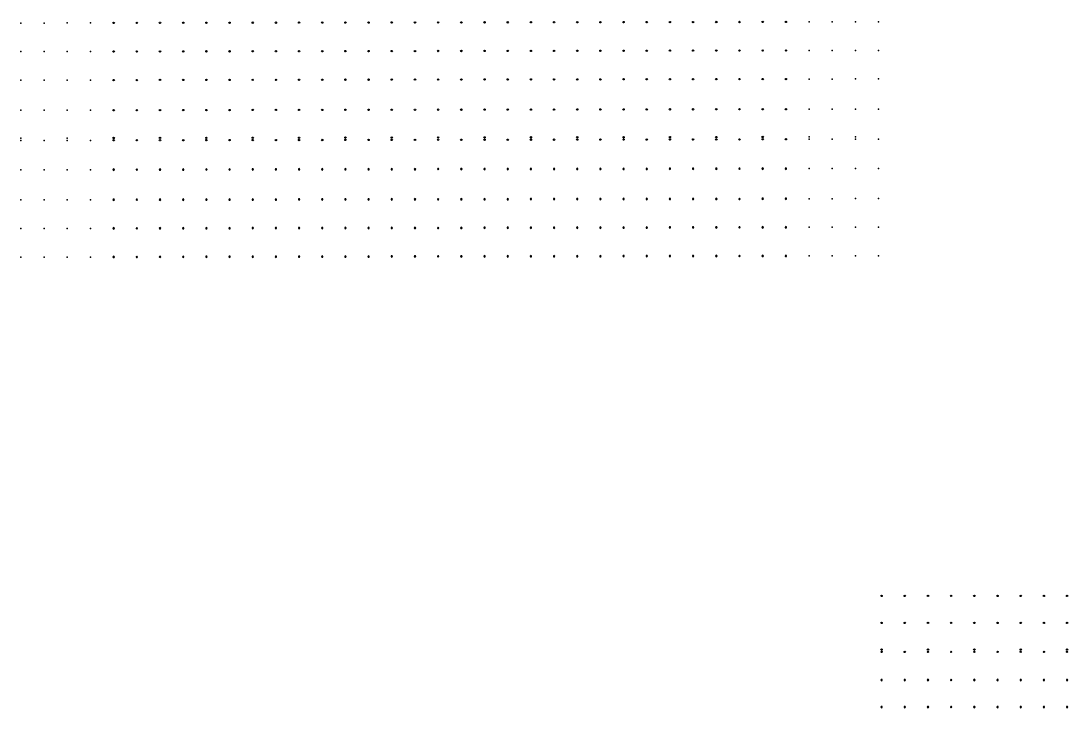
# Model space of a CAD drawing. Header units: millimetres. Extents: x 472828 to 475087, y 4317878 to 4319084.
# Drawn here: x 473404.8 to 473675.8, y 4318399.1 to 4318577 of the extents above; entities that cross this region are included whole.
import ezdxf

# ---------------------------------------------------------------- set-up
doc = ezdxf.new("R2010")
doc.units = ezdxf.units.MM
doc.linetypes.add('CENTER2', pattern=[1.125, 0.75, -0.125, 0.125, -0.125])
for name, color, linetype in [('10_T3_EOS_PILE_CP170_2_205', 10, 'Continuous'), ('11_T3_EOS_PILE_CP170_1_255', 11, 'Continuous'), ('1_T3_EOS_PILE_MOT_HEA_255', 1, 'Continuous'), ('2_T3_EOS_PILE_HEA_255', 2, 'Continuous'), ('3_T3_EOS_PILE_IPEA_1_255', 3, 'Continuous'), ('4_T3_EOS_PILE_IPEA_2_235', 4, 'Continuous'), ('5_T3_EOS_PILE_HEA_MOT_190', 5, 'Continuous'), ('8_T3_EOS_PILE_CP170_1_220', 8, 'Continuous')]:
    doc.layers.add(name, color=color, linetype=linetype)

# ---------------------------------------------------------------- blocks, each defined once
blk = doc.blocks.new('*U3')
at = {"color": 0, "linetype": 'CENTER2', "transparency": 16777216}
for p, q in [((-183, 0), (-36, 0)), ((0, 36), (0, 183)), ((36, 0), (183, 0)), ((0, -183), (0, -36))]:
    blk.add_line(p, q, dxfattribs=at)
at = {"color": 0, "linetype": 'Continuous', "transparency": 16777216}
for p, q in [((-18, 0), (18, 0)), ((0, -18), (0, 18))]:
    blk.add_line(p, q, dxfattribs=at)
blk = doc.blocks.new('A$C6274595C')
at = {"color": 0}
blk.add_circle((0, 0), 179, dxfattribs=at)
at = {"color": 0, "linetype": 'CENTER2', "rotation": 45}
blk.add_blockref('*U3', (0, 0), dxfattribs=at)
blk = doc.blocks.new('*U5')
at = {"color": 0, "linetype": 'CENTER2', "transparency": 16777216}
for p, q in [((-183, 0), (-36, 0)), ((0, 36), (0, 183)), ((36, 0), (183, 0)), ((0, -183), (0, -36))]:
    blk.add_line(p, q, dxfattribs=at)
at = {"color": 0, "linetype": 'Continuous', "transparency": 16777216}
for p, q in [((-18, 0), (18, 0)), ((0, -18), (0, 18))]:
    blk.add_line(p, q, dxfattribs=at)
blk = doc.blocks.new('b-p')
at = {"color": 5}
blk.add_circle((0, 0), 179, dxfattribs=at)
at = {"color": 5, "linetype": 'CENTER2', "rotation": 45}
blk.add_blockref('*U5', (0, 0), dxfattribs=at)
blk = doc.blocks.new('*U7')
at = {"color": 0, "linetype": 'CENTER2', "transparency": 16777216}
for p, q in [((-183, 0), (-36, 0)), ((0, 36), (0, 183)), ((36, 0), (183, 0)), ((0, -183), (0, -36))]:
    blk.add_line(p, q, dxfattribs=at)
at = {"color": 0, "linetype": 'Continuous', "transparency": 16777216}
for p, q in [((-18, 0), (18, 0)), ((0, -18), (0, 18))]:
    blk.add_line(p, q, dxfattribs=at)
blk = doc.blocks.new('PVH POST')
at = {"color": 5}
blk.add_circle((0, 0), 179, dxfattribs=at)
at = {"color": 5, "linetype": 'CENTER2', "rotation": 45}
blk.add_blockref('*U7', (0, 0), dxfattribs=at)

msp = doc.modelspace()

# ---------------------------------------------------------------- linework, layer by layer
at = {"layer": '10_T3_EOS_PILE_CP170_2_205', "extrusion": (0, 0.006901, 0.999976)}
for p in [(473416.8, 4318576.46, 0.02), (473416.8, 4318569.06, 0.07), (473416.8, 4318523.26, 0.38), (473416.8, 4318515.86, 0.43)]:
    msp.add_point(p, dxfattribs=at)
at = {"layer": '10_T3_EOS_PILE_CP170_2_205', "extrusion": (0, 0.018697, 0.999825)}
for p in [(473608.8, 4318576.75, 0.04), (473608.8, 4318569.35, 0.18), (473608.8, 4318523.56, 1.04), (473608.8, 4318516.16, 1.17)]:
    msp.add_point(p, dxfattribs=at)
at = {"layer": '11_T3_EOS_PILE_CP170_1_255', "extrusion": (0, 0.006901, 0.999976)}
msp.add_point((473422.8, 4318546.06, 0.22), dxfattribs=at)
at = {"layer": '11_T3_EOS_PILE_CP170_1_255', "extrusion": (0, 0.018697, 0.999825)}
msp.add_point((473614.8, 4318546.35, 0.61), dxfattribs=at)
at = {"layer": '1_T3_EOS_PILE_MOT_HEA_255', "extrusion": (0, 0.006081, 0.999982)}
msp.add_point((473410.8, 4318546.04, 0.2), dxfattribs=at)
at = {"layer": '1_T3_EOS_PILE_MOT_HEA_255', "extrusion": (0, 0.021161, 0.999776)}
msp.add_point((473626.8, 4318546.38, 0.69), dxfattribs=at)
at = {"layer": '2_T3_EOS_PILE_HEA_255', "extrusion": (0, 0.006081, 0.999982)}
for p in [(473410.8, 4318576.44, 0.01), (473410.8, 4318569.04, 0.06), (473410.8, 4318561.64, 0.1), (473410.8, 4318553.84, 0.15), (473410.8, 4318538.44, 0.24), (473410.8, 4318530.64, 0.29), (473410.8, 4318523.24, 0.34), (473410.8, 4318515.84, 0.38)]:
    msp.add_point(p, dxfattribs=at)
at = {"layer": '2_T3_EOS_PILE_HEA_255', "extrusion": (0, 0.021161, 0.999776)}
for p in [(473626.8, 4318576.77, 0.05), (473626.8, 4318569.37, 0.2), (473626.8, 4318561.98, 0.36), (473626.8, 4318554.18, 0.52), (473626.8, 4318538.78, 0.85), (473626.8, 4318530.98, 1.02), (473626.8, 4318523.58, 1.17), (473626.8, 4318516.19, 1.33)]:
    msp.add_point(p, dxfattribs=at)
at = {"layer": '3_T3_EOS_PILE_IPEA_1_255', "extrusion": (0, 0.006081, 0.999982)}
for p in [(473404.8, 4318576.44, 0.01), (473404.8, 4318569.04, 0.06), (473404.8, 4318561.64, 0.1), (473404.8, 4318553.84, 0.15), (473404.8, 4318538.44, 0.24), (473404.8, 4318530.64, 0.29), (473404.8, 4318523.24, 0.34), (473404.8, 4318515.84, 0.38)]:
    msp.add_point(p, dxfattribs=at)
at = {"layer": '3_T3_EOS_PILE_IPEA_1_255', "extrusion": (0, 0.006901, 0.999976)}
for p in [(473422.8, 4318576.46, 0.02), (473422.8, 4318569.06, 0.07), (473422.8, 4318561.66, 0.12), (473422.8, 4318553.86, 0.17)]:
    msp.add_point(p, dxfattribs=at)
at = {"layer": '3_T3_EOS_PILE_IPEA_1_255', "extrusion": (0, 0.018697, 0.999825)}
for p in [(473614.8, 4318576.75, 0.04), (473614.8, 4318569.35, 0.18), (473614.8, 4318561.95, 0.32), (473614.8, 4318554.15, 0.46)]:
    msp.add_point(p, dxfattribs=at)
at = {"layer": '3_T3_EOS_PILE_IPEA_1_255', "extrusion": (0, 0.021161, 0.999776)}
for p in [(473620.8, 4318576.77, 0.05), (473620.8, 4318569.37, 0.2), (473620.8, 4318561.98, 0.36), (473620.8, 4318554.18, 0.52), (473620.8, 4318538.78, 0.85), (473620.8, 4318530.98, 1.02), (473620.8, 4318523.58, 1.17), (473620.8, 4318516.19, 1.33)]:
    msp.add_point(p, dxfattribs=at)
at = {"layer": '4_T3_EOS_PILE_IPEA_2_235', "extrusion": (0, 0.006081, 0.999982)}
for p in [(473404.8, 4318546.65, 0.19), (473404.8, 4318546.05, 0.2)]:
    msp.add_point(p, dxfattribs=at)
at = {"layer": '4_T3_EOS_PILE_IPEA_2_235', "extrusion": (0, 0.021161, 0.999776)}
for p in [(473620.8, 4318546.98, 0.68), (473620.8, 4318546.38, 0.69)]:
    msp.add_point(p, dxfattribs=at)
at = {"layer": '5_T3_EOS_PILE_HEA_MOT_190', "extrusion": (0, 0.006901, 0.999976)}
for p in [(473416.8, 4318546.66, 0.22), (473416.8, 4318546.06, 0.22)]:
    msp.add_point(p, dxfattribs=at)
at = {"layer": '5_T3_EOS_PILE_HEA_MOT_190', "extrusion": (0, 0.018697, 0.999825)}
for p in [(473608.8, 4318546.95, 0.6), (473608.8, 4318546.35, 0.61)]:
    msp.add_point(p, dxfattribs=at)
at = {"layer": '8_T3_EOS_PILE_CP170_1_220', "extrusion": (0, 0.006901, 0.999976)}
for p in [(473416.8, 4318561.66, 0.12), (473416.8, 4318553.86, 0.17), (473416.8, 4318538.46, 0.28), (473422.8, 4318538.46, 0.28), (473416.8, 4318530.66, 0.33), (473422.8, 4318530.66, 0.33), (473422.8, 4318523.26, 0.38), (473422.8, 4318515.86, 0.43)]:
    msp.add_point(p, dxfattribs=at)
at = {"layer": '8_T3_EOS_PILE_CP170_1_220', "extrusion": (0, 0.018697, 0.999825)}
for p in [(473608.8, 4318561.95, 0.32), (473608.8, 4318554.15, 0.46), (473608.8, 4318538.75, 0.75), (473614.8, 4318538.75, 0.75), (473608.8, 4318530.96, 0.9), (473614.8, 4318530.96, 0.9), (473614.8, 4318523.56, 1.04), (473614.8, 4318516.16, 1.17)]:
    msp.add_point(p, dxfattribs=at)

# ---------------------------------------------------------------- block references
at = {"color": 0, "extrusion": (0, 0.007765, 0.99997), "yscale": 0.001, "zscale": 0.001, "rotation": 270}
for name, p, xscale in [('A$C6274595C', (473428.8, 4318446.27, 33535.24), 0.001), ('A$C6274595C', (473434.8, 4318446.27, 33535.24), 0.001), ('A$C6274595C', (473428.8, 4318438.87, 33535.24), 0.001), ('A$C6274595C', (473434.8, 4318438.87, 33535.24), 0.001), ('A$C6274595C', (473428.8, 4318431.47, 33535.24), 0.001), ('A$C6274595C', (473434.8, 4318431.47, 33535.24), 0.001), ('A$C6274595C', (473428.8, 4318423.67, 33535.24), 0.001), ('A$C6274595C', (473434.8, 4318423.67, 33535.24), 0.001), ('A$C6274595C', (473428.8, 4318416.47, 33535.24), 0.001), ('A$C6274595C', (473428.8, 4318415.87, 33535.24), 0.001), ('b-p', (473434.8, 4318415.87, 33535.24), 0.001), ('A$C6274595C', (473428.8, 4318408.27, 33535.24), -0.001), ('A$C6274595C', (473434.8, 4318408.27, 33535.24), -0.001), ('A$C6274595C', (473428.8, 4318400.47, 33535.24), -0.001), ('A$C6274595C', (473434.8, 4318400.47, 33535.24), -0.001), ('A$C6274595C', (473428.8, 4318393.07, 33535.24), -0.001), ('A$C6274595C', (473434.8, 4318393.07, 33535.24), -0.001), ('A$C6274595C', (473428.8, 4318385.67, 33535.24), -0.001), ('A$C6274595C', (473434.8, 4318385.67, 33535.24), -0.001)]:
    msp.add_blockref(name, p, dxfattribs=dict(at, xscale=xscale))
at = {"color": 0, "extrusion": (0, 0.007785, 0.99997), "yscale": 0.001, "zscale": 0.001, "rotation": 270}
for name, p, xscale in [('A$C6274595C', (473440.8, 4318445.65, 33618.4), 0.001), ('A$C6274595C', (473446.8, 4318445.65, 33618.4), 0.001), ('A$C6274595C', (473440.8, 4318438.25, 33618.4), 0.001), ('A$C6274595C', (473446.8, 4318438.25, 33618.4), 0.001), ('A$C6274595C', (473440.8, 4318430.85, 33618.4), 0.001), ('A$C6274595C', (473446.8, 4318430.85, 33618.4), 0.001), ('A$C6274595C', (473440.8, 4318423.05, 33618.4), 0.001), ('A$C6274595C', (473446.8, 4318423.05, 33618.4), 0.001), ('A$C6274595C', (473440.8, 4318415.85, 33618.4), 0.001), ('A$C6274595C', (473440.8, 4318415.25, 33618.4), 0.001), ('b-p', (473446.8, 4318415.25, 33618.4), 0.001), ('A$C6274595C', (473440.8, 4318407.65, 33618.4), -0.001), ('A$C6274595C', (473446.8, 4318407.65, 33618.4), -0.001), ('A$C6274595C', (473440.8, 4318399.85, 33618.4), -0.001), ('A$C6274595C', (473446.8, 4318399.85, 33618.4), -0.001), ('A$C6274595C', (473440.8, 4318392.45, 33618.4), -0.001), ('A$C6274595C', (473446.8, 4318392.45, 33618.4), -0.001), ('A$C6274595C', (473440.8, 4318385.05, 33618.4), -0.001), ('A$C6274595C', (473446.8, 4318385.05, 33618.4), -0.001)]:
    msp.add_blockref(name, p, dxfattribs=dict(at, xscale=xscale))
at = {"color": 0, "extrusion": (0, 0.009107, 0.999959), "yscale": 0.001, "zscale": 0.001, "rotation": 270}
for name, p, xscale in [('A$C6274595C', (473452.8, 4318397.42, 39330.22), 0.001), ('A$C6274595C', (473458.8, 4318397.42, 39330.22), 0.001), ('A$C6274595C', (473452.8, 4318390.02, 39330.22), 0.001), ('A$C6274595C', (473458.8, 4318390.02, 39330.22), 0.001), ('A$C6274595C', (473452.8, 4318382.62, 39330.22), 0.001), ('A$C6274595C', (473458.8, 4318382.62, 39330.22), 0.001), ('A$C6274595C', (473452.8, 4318374.82, 39330.22), 0.001), ('A$C6274595C', (473458.8, 4318374.82, 39330.22), 0.001), ('A$C6274595C', (473452.8, 4318367.62, 39330.22), 0.001), ('A$C6274595C', (473452.8, 4318367.02, 39330.22), 0.001), ('b-p', (473458.8, 4318367.02, 39330.22), 0.001), ('A$C6274595C', (473452.8, 4318359.42, 39330.22), -0.001), ('A$C6274595C', (473458.8, 4318359.42, 39330.22), -0.001), ('A$C6274595C', (473452.8, 4318351.62, 39330.22), -0.001), ('A$C6274595C', (473458.8, 4318351.62, 39330.22), -0.001), ('A$C6274595C', (473452.8, 4318344.22, 39330.22), -0.001), ('A$C6274595C', (473458.8, 4318344.22, 39330.22), -0.001), ('A$C6274595C', (473452.8, 4318336.82, 39330.22), -0.001), ('A$C6274595C', (473458.8, 4318336.82, 39330.22), -0.001)]:
    msp.add_blockref(name, p, dxfattribs=dict(at, xscale=xscale))
at = {"color": 0, "extrusion": (0, 0.010074, 0.999949), "yscale": 0.001, "zscale": 0.001, "rotation": 270}
for name, p, xscale in [('A$C6274595C', (473464.8, 4318357.4, 43504.71), 0.001), ('A$C6274595C', (473470.8, 4318357.4, 43504.71), 0.001), ('A$C6274595C', (473464.8, 4318350, 43504.71), 0.001), ('A$C6274595C', (473470.8, 4318350, 43504.71), 0.001), ('A$C6274595C', (473464.8, 4318342.6, 43504.71), 0.001), ('A$C6274595C', (473470.8, 4318342.6, 43504.71), 0.001), ('A$C6274595C', (473464.8, 4318334.8, 43504.71), 0.001), ('A$C6274595C', (473470.8, 4318334.8, 43504.71), 0.001), ('A$C6274595C', (473464.8, 4318327.6, 43504.71), 0.001), ('A$C6274595C', (473464.8, 4318327, 43504.71), 0.001), ('b-p', (473470.8, 4318327, 43504.71), 0.001), ('A$C6274595C', (473464.8, 4318319.4, 43504.71), -0.001), ('A$C6274595C', (473470.8, 4318319.4, 43504.71), -0.001), ('A$C6274595C', (473464.8, 4318311.6, 43504.71), -0.001), ('A$C6274595C', (473470.8, 4318311.6, 43504.71), -0.001), ('A$C6274595C', (473464.8, 4318304.2, 43504.71), -0.001), ('A$C6274595C', (473470.8, 4318304.2, 43504.71), -0.001), ('A$C6274595C', (473464.8, 4318296.8, 43504.71), -0.001), ('A$C6274595C', (473470.8, 4318296.8, 43504.71), -0.001)]:
    msp.add_blockref(name, p, dxfattribs=dict(at, xscale=xscale))
at = {"color": 0, "extrusion": (0, 0.009787, 0.999952), "yscale": 0.001, "zscale": 0.001, "rotation": 270}
for name, p, xscale in [('A$C6274595C', (473476.8, 4318369.72, 42265.97), 0.001), ('A$C6274595C', (473482.8, 4318369.72, 42265.97), 0.001), ('A$C6274595C', (473476.8, 4318362.32, 42265.97), 0.001), ('A$C6274595C', (473482.8, 4318362.32, 42265.97), 0.001), ('A$C6274595C', (473476.8, 4318354.92, 42265.97), 0.001), ('A$C6274595C', (473482.8, 4318354.92, 42265.97), 0.001), ('A$C6274595C', (473476.8, 4318347.12, 42265.97), 0.001), ('A$C6274595C', (473482.8, 4318347.12, 42265.97), 0.001), ('A$C6274595C', (473476.8, 4318339.92, 42265.97), 0.001), ('A$C6274595C', (473476.8, 4318339.32, 42265.97), 0.001), ('b-p', (473482.8, 4318339.32, 42265.97), 0.001), ('A$C6274595C', (473476.8, 4318331.72, 42265.97), -0.001), ('A$C6274595C', (473482.8, 4318331.72, 42265.97), -0.001), ('A$C6274595C', (473476.8, 4318323.92, 42265.97), -0.001), ('A$C6274595C', (473482.8, 4318323.92, 42265.97), -0.001), ('A$C6274595C', (473476.8, 4318316.52, 42265.97), -0.001), ('A$C6274595C', (473482.8, 4318316.52, 42265.97), -0.001), ('A$C6274595C', (473476.8, 4318309.12, 42265.97), -0.001), ('A$C6274595C', (473482.8, 4318309.12, 42265.97), -0.001)]:
    msp.add_blockref(name, p, dxfattribs=dict(at, xscale=xscale))
at = {"color": 0, "extrusion": (0, 0.009212, 0.999958), "yscale": 0.001, "zscale": 0.001, "rotation": 270}
for name, p, xscale in [('A$C6274595C', (473488.8, 4318393.31, 39784.9), 0.001), ('A$C6274595C', (473494.8, 4318393.31, 39784.9), 0.001), ('A$C6274595C', (473488.8, 4318385.91, 39784.9), 0.001), ('A$C6274595C', (473494.8, 4318385.91, 39784.9), 0.001), ('A$C6274595C', (473488.8, 4318378.51, 39784.9), 0.001), ('A$C6274595C', (473494.8, 4318378.51, 39784.9), 0.001), ('A$C6274595C', (473488.8, 4318370.71, 39784.9), 0.001), ('A$C6274595C', (473494.8, 4318370.71, 39784.9), 0.001), ('A$C6274595C', (473488.8, 4318363.52, 39784.9), 0.001), ('A$C6274595C', (473488.8, 4318362.92, 39784.9), 0.001), ('b-p', (473494.8, 4318362.91, 39784.9), 0.001), ('A$C6274595C', (473488.8, 4318355.31, 39784.9), -0.001), ('A$C6274595C', (473494.8, 4318355.31, 39784.9), -0.001), ('A$C6274595C', (473488.8, 4318347.51, 39784.9), -0.001), ('A$C6274595C', (473494.8, 4318347.51, 39784.9), -0.001), ('A$C6274595C', (473488.8, 4318340.11, 39784.9), -0.001), ('A$C6274595C', (473494.8, 4318340.11, 39784.9), -0.001), ('A$C6274595C', (473488.8, 4318332.71, 39784.9), -0.001), ('A$C6274595C', (473494.8, 4318332.71, 39784.9), -0.001)]:
    msp.add_blockref(name, p, dxfattribs=dict(at, xscale=xscale))
at = {"color": 0, "extrusion": (0, 0.00957, 0.999954), "yscale": 0.001, "zscale": 0.001, "rotation": 270}
for name, p, xscale in [('A$C6274595C', (473500.8, 4318378.84, 41327.97), 0.001), ('A$C6274595C', (473506.8, 4318378.84, 41327.97), 0.001), ('A$C6274595C', (473500.8, 4318371.44, 41327.97), 0.001), ('A$C6274595C', (473506.8, 4318371.44, 41327.97), 0.001), ('A$C6274595C', (473500.8, 4318364.04, 41327.97), 0.001), ('A$C6274595C', (473506.8, 4318364.04, 41327.97), 0.001), ('A$C6274595C', (473500.8, 4318356.24, 41327.97), 0.001), ('A$C6274595C', (473506.8, 4318356.24, 41327.97), 0.001), ('A$C6274595C', (473500.8, 4318349.04, 41327.97), 0.001), ('A$C6274595C', (473500.8, 4318348.44, 41327.97), 0.001), ('b-p', (473506.8, 4318348.44, 41327.97), 0.001), ('A$C6274595C', (473500.8, 4318340.84, 41327.97), -0.001), ('A$C6274595C', (473506.8, 4318340.84, 41327.97), -0.001), ('A$C6274595C', (473500.8, 4318333.04, 41327.97), -0.001), ('A$C6274595C', (473506.8, 4318333.04, 41327.97), -0.001), ('A$C6274595C', (473500.8, 4318325.64, 41327.97), -0.001), ('A$C6274595C', (473506.8, 4318325.64, 41327.97), -0.001), ('A$C6274595C', (473500.8, 4318318.24, 41327.97), -0.001), ('A$C6274595C', (473506.8, 4318318.24, 41327.97), -0.001)]:
    msp.add_blockref(name, p, dxfattribs=dict(at, xscale=xscale))
at = {"color": 0, "extrusion": (0, 0.011259, 0.999937), "yscale": 0.001, "zscale": 0.001, "rotation": 270}
for name, p, xscale in [('A$C6274595C', (473512.8, 4318302.87, 48623.38), 0.001), ('A$C6274595C', (473518.8, 4318302.87, 48623.38), 0.001), ('A$C6274595C', (473512.8, 4318295.47, 48623.38), 0.001), ('A$C6274595C', (473518.8, 4318295.47, 48623.38), 0.001), ('A$C6274595C', (473512.8, 4318288.07, 48623.38), 0.001), ('A$C6274595C', (473518.8, 4318288.07, 48623.38), 0.001), ('A$C6274595C', (473512.8, 4318280.27, 48623.38), 0.001), ('A$C6274595C', (473518.8, 4318280.27, 48623.38), 0.001), ('A$C6274595C', (473512.8, 4318273.07, 48623.38), 0.001), ('A$C6274595C', (473512.8, 4318272.47, 48623.38), 0.001), ('b-p', (473518.8, 4318272.47, 48623.38), 0.001), ('A$C6274595C', (473512.8, 4318264.87, 48623.38), -0.001), ('A$C6274595C', (473518.8, 4318264.87, 48623.38), -0.001), ('A$C6274595C', (473512.8, 4318257.07, 48623.38), -0.001), ('A$C6274595C', (473518.8, 4318257.07, 48623.38), -0.001), ('A$C6274595C', (473512.8, 4318249.67, 48623.38), -0.001), ('A$C6274595C', (473518.8, 4318249.67, 48623.38), -0.001), ('A$C6274595C', (473512.8, 4318242.27, 48623.38), -0.001), ('A$C6274595C', (473518.8, 4318242.27, 48623.38), -0.001)]:
    msp.add_blockref(name, p, dxfattribs=dict(at, xscale=xscale))
at = {"color": 0, "extrusion": (0, 0.012152, 0.999926), "yscale": 0.001, "zscale": 0.001, "rotation": 270}
for name, p, xscale in [('A$C6274595C', (473524.8, 4318257.75, 52479.65), 0.001), ('A$C6274595C', (473530.8, 4318257.75, 52479.65), 0.001), ('A$C6274595C', (473524.8, 4318250.35, 52479.65), 0.001), ('A$C6274595C', (473530.8, 4318250.35, 52479.65), 0.001), ('A$C6274595C', (473524.8, 4318242.95, 52479.65), 0.001), ('A$C6274595C', (473530.8, 4318242.95, 52479.65), 0.001), ('A$C6274595C', (473524.8, 4318235.15, 52479.65), 0.001), ('A$C6274595C', (473530.8, 4318235.15, 52479.65), 0.001), ('A$C6274595C', (473524.8, 4318227.95, 52479.65), 0.001), ('A$C6274595C', (473524.8, 4318227.35, 52479.65), 0.001), ('b-p', (473530.8, 4318227.35, 52479.65), 0.001), ('A$C6274595C', (473524.8, 4318219.75, 52479.65), -0.001), ('A$C6274595C', (473530.8, 4318219.75, 52479.65), -0.001), ('A$C6274595C', (473524.8, 4318211.95, 52479.65), -0.001), ('A$C6274595C', (473530.8, 4318211.95, 52479.65), -0.001), ('A$C6274595C', (473524.8, 4318204.55, 52479.65), -0.001), ('A$C6274595C', (473530.8, 4318204.55, 52479.65), -0.001), ('A$C6274595C', (473524.8, 4318197.15, 52479.65), -0.001), ('A$C6274595C', (473530.8, 4318197.15, 52479.65), -0.001)]:
    msp.add_blockref(name, p, dxfattribs=dict(at, xscale=xscale))
at = {"color": 0, "extrusion": (0, 0.012382, 0.999923), "yscale": 0.001, "zscale": 0.001, "rotation": 270}
for name, p, xscale in [('A$C6274595C', (473536.8, 4318245.58, 53472.47), 0.001), ('A$C6274595C', (473542.8, 4318245.58, 53472.47), 0.001), ('A$C6274595C', (473536.8, 4318238.18, 53472.47), 0.001), ('A$C6274595C', (473542.8, 4318238.18, 53472.47), 0.001), ('A$C6274595C', (473536.8, 4318230.78, 53472.47), 0.001), ('A$C6274595C', (473542.8, 4318230.78, 53472.47), 0.001), ('A$C6274595C', (473536.8, 4318222.98, 53472.47), 0.001), ('A$C6274595C', (473542.8, 4318222.98, 53472.47), 0.001), ('A$C6274595C', (473536.8, 4318215.78, 53472.47), 0.001), ('A$C6274595C', (473536.8, 4318215.18, 53472.47), 0.001), ('b-p', (473542.8, 4318215.18, 53472.47), 0.001), ('A$C6274595C', (473536.8, 4318207.58, 53472.47), -0.001), ('A$C6274595C', (473542.8, 4318207.58, 53472.47), -0.001), ('A$C6274595C', (473536.8, 4318199.78, 53472.47), -0.001), ('A$C6274595C', (473542.8, 4318199.78, 53472.47), -0.001), ('A$C6274595C', (473536.8, 4318192.38, 53472.47), -0.001), ('A$C6274595C', (473542.8, 4318192.38, 53472.47), -0.001), ('A$C6274595C', (473536.8, 4318184.98, 53472.47), -0.001), ('A$C6274595C', (473542.8, 4318184.98, 53472.47), -0.001)]:
    msp.add_blockref(name, p, dxfattribs=dict(at, xscale=xscale))
at = {"color": 0, "extrusion": (0, 0.013204, 0.999913), "yscale": 0.001, "zscale": 0.001, "rotation": 270}
for name, p, xscale in [('A$C6274595C', (473548.8, 4318200.2, 57020.84), 0.001), ('A$C6274595C', (473554.8, 4318200.2, 57020.84), 0.001), ('A$C6274595C', (473548.8, 4318192.8, 57020.84), 0.001), ('A$C6274595C', (473554.8, 4318192.8, 57020.84), 0.001), ('A$C6274595C', (473548.8, 4318185.4, 57020.84), 0.001), ('A$C6274595C', (473554.8, 4318185.4, 57020.84), 0.001), ('A$C6274595C', (473548.8, 4318177.6, 57020.84), 0.001), ('A$C6274595C', (473554.8, 4318177.6, 57020.84), 0.001), ('A$C6274595C', (473548.8, 4318170.41, 57020.84), 0.001), ('A$C6274595C', (473548.8, 4318169.81, 57020.84), 0.001), ('b-p', (473554.8, 4318169.8, 57020.84), 0.001), ('A$C6274595C', (473548.8, 4318162.2, 57020.84), -0.001), ('A$C6274595C', (473554.8, 4318162.2, 57020.84), -0.001), ('A$C6274595C', (473548.8, 4318154.4, 57020.84), -0.001), ('A$C6274595C', (473554.8, 4318154.4, 57020.84), -0.001), ('A$C6274595C', (473548.8, 4318147, 57020.84), -0.001), ('A$C6274595C', (473554.8, 4318147, 57020.84), -0.001), ('A$C6274595C', (473548.8, 4318139.6, 57020.84), -0.001), ('A$C6274595C', (473554.8, 4318139.6, 57020.84), -0.001)]:
    msp.add_blockref(name, p, dxfattribs=dict(at, xscale=xscale))
at = {"color": 0, "extrusion": (0, 0.014375, 0.999897), "yscale": 0.001, "zscale": 0.001, "rotation": 270}
for name, p, xscale in [('A$C6274595C', (473560.8, 4318130.48, 62077.79), 0.001), ('A$C6274595C', (473566.8, 4318130.48, 62077.79), 0.001), ('A$C6274595C', (473560.8, 4318123.08, 62077.79), 0.001), ('A$C6274595C', (473566.8, 4318123.08, 62077.79), 0.001), ('A$C6274595C', (473560.8, 4318115.68, 62077.79), 0.001), ('A$C6274595C', (473566.8, 4318115.68, 62077.79), 0.001), ('A$C6274595C', (473560.8, 4318107.88, 62077.79), 0.001), ('A$C6274595C', (473566.8, 4318107.88, 62077.79), 0.001), ('A$C6274595C', (473560.8, 4318100.69, 62077.79), 0.001), ('A$C6274595C', (473560.8, 4318100.09, 62077.79), 0.001), ('b-p', (473566.8, 4318100.08, 62077.79), 0.001), ('A$C6274595C', (473560.8, 4318092.48, 62077.79), -0.001), ('A$C6274595C', (473566.8, 4318092.48, 62077.79), -0.001), ('A$C6274595C', (473560.8, 4318084.68, 62077.79), -0.001), ('A$C6274595C', (473566.8, 4318084.68, 62077.79), -0.001), ('A$C6274595C', (473560.8, 4318077.28, 62077.79), -0.001), ('A$C6274595C', (473566.8, 4318077.28, 62077.79), -0.001), ('A$C6274595C', (473560.8, 4318069.88, 62077.79), -0.001), ('A$C6274595C', (473566.8, 4318069.88, 62077.79), -0.001)]:
    msp.add_blockref(name, p, dxfattribs=dict(at, xscale=xscale))
at = {"color": 0, "extrusion": (0, 0.016196, 0.999869), "yscale": 0.001, "zscale": 0.001}
for name, p, xscale, rotation in [('A$C6274595C', (-473572.8, -4318010.26, 69943.37), 0.001, 89.99999999999999), ('A$C6274595C', (-473578.8, -4318010.26, 69943.37), 0.001, 89.99999999999999), ('A$C6274595C', (-473572.8, -4318002.86, 69943.37), 0.001, 89.99999999999999), ('A$C6274595C', (-473578.8, -4318002.86, 69943.37), 0.001, 89.99999999999999), ('A$C6274595C', (-473572.8, -4317995.46, 69943.37), 0.001, 89.99999999999999), ('A$C6274595C', (-473578.8, -4317995.46, 69943.37), 0.001, 89.99999999999999), ('A$C6274595C', (-473572.8, -4317987.66, 69943.37), 0.001, 89.99999999999999), ('A$C6274595C', (-473578.8, -4317987.66, 69943.37), 0.001, 89.99999999999999), ('A$C6274595C', (-473572.8, -4317980.46, 69943.37), 0.001, 89.99999999999999), ('A$C6274595C', (-473572.8, -4317979.86, 69943.37), 0.001, 89.99999999999999), ('b-p', (-473578.8, -4317979.86, 69943.37), 0.001, 89.99999999999999), ('A$C6274595C', (-473572.8, -4317972.26, 69943.37), -0.001, 89.99999999999991), ('A$C6274595C', (-473578.8, -4317972.26, 69943.37), -0.001, 89.99999999999991), ('A$C6274595C', (-473572.8, -4317964.46, 69943.37), -0.001, 89.99999999999991), ('A$C6274595C', (-473578.8, -4317964.46, 69943.37), -0.001, 89.99999999999991), ('A$C6274595C', (-473572.8, -4317957.06, 69943.37), -0.001, 89.99999999999991), ('A$C6274595C', (-473578.8, -4317957.06, 69943.37), -0.001, 89.99999999999991), ('A$C6274595C', (-473572.8, -4317949.66, 69943.37), -0.001, 89.99999999999991), ('A$C6274595C', (-473578.8, -4317949.66, 69943.37), -0.001, 89.99999999999991)]:
    msp.add_blockref(name, p, dxfattribs=dict(at, xscale=xscale, rotation=rotation))
at = {"color": 0, "extrusion": (0, 0.017822, 0.999841), "yscale": 0.001, "zscale": 0.001}
for name, p, xscale, rotation in [('A$C6274595C', (-473584.8, -4317890.85, 76963.73), 0.001, 89.99999999999999), ('A$C6274595C', (-473590.8, -4317890.85, 76963.73), 0.001, 89.99999999999999), ('A$C6274595C', (-473584.8, -4317883.45, 76963.73), 0.001, 89.99999999999999), ('A$C6274595C', (-473590.8, -4317883.45, 76963.73), 0.001, 89.99999999999999), ('A$C6274595C', (-473584.8, -4317876.05, 76963.73), 0.001, 89.99999999999999), ('A$C6274595C', (-473590.8, -4317876.05, 76963.73), 0.001, 89.99999999999999), ('A$C6274595C', (-473584.8, -4317868.25, 76963.73), 0.001, 89.99999999999999), ('A$C6274595C', (-473590.8, -4317868.25, 76963.73), 0.001, 89.99999999999999), ('A$C6274595C', (-473584.8, -4317861.05, 76963.73), 0.001, 89.99999999999999), ('A$C6274595C', (-473584.8, -4317860.45, 76963.73), 0.001, 89.99999999999999), ('b-p', (-473590.8, -4317860.45, 76963.73), 0.001, 89.99999999999999), ('A$C6274595C', (-473584.8, -4317852.85, 76963.73), -0.001, 89.99999999999991), ('A$C6274595C', (-473590.8, -4317852.85, 76963.73), -0.001, 89.99999999999991), ('A$C6274595C', (-473584.8, -4317845.05, 76963.73), -0.001, 89.99999999999991), ('A$C6274595C', (-473590.8, -4317845.05, 76963.73), -0.001, 89.99999999999991), ('A$C6274595C', (-473584.8, -4317837.65, 76963.73), -0.001, 89.99999999999991), ('A$C6274595C', (-473590.8, -4317837.65, 76963.73), -0.001, 89.99999999999991), ('A$C6274595C', (-473584.8, -4317830.25, 76963.73), -0.001, 89.99999999999991), ('A$C6274595C', (-473590.8, -4317830.25, 76963.73), -0.001, 89.99999999999991)]:
    msp.add_blockref(name, p, dxfattribs=dict(at, xscale=xscale, rotation=rotation))
at = {"color": 0, "extrusion": (0, 0.018656, 0.999826), "yscale": 0.001, "zscale": 0.001}
for name, p, xscale, rotation in [('A$C6274595C', (-473596.8, -4317825.12, 80568.11), 0.001, 89.99999999999999), ('A$C6274595C', (-473602.8, -4317825.12, 80568.11), 0.001, 89.99999999999999), ('A$C6274595C', (-473596.8, -4317817.72, 80568.11), 0.001, 89.99999999999999), ('A$C6274595C', (-473602.8, -4317817.72, 80568.11), 0.001, 89.99999999999999), ('A$C6274595C', (-473596.8, -4317810.32, 80568.11), 0.001, 89.99999999999999), ('A$C6274595C', (-473602.8, -4317810.32, 80568.11), 0.001, 89.99999999999999), ('A$C6274595C', (-473596.8, -4317802.52, 80568.11), 0.001, 89.99999999999999), ('A$C6274595C', (-473602.8, -4317802.52, 80568.11), 0.001, 89.99999999999999), ('A$C6274595C', (-473596.8, -4317795.32, 80568.11), 0.001, 89.99999999999999), ('A$C6274595C', (-473596.8, -4317794.72, 80568.11), 0.001, 89.99999999999999), ('b-p', (-473602.8, -4317794.72, 80568.11), 0.001, 89.99999999999999), ('A$C6274595C', (-473596.8, -4317787.12, 80568.11), -0.001, 89.99999999999991), ('A$C6274595C', (-473602.8, -4317787.12, 80568.11), -0.001, 89.99999999999991), ('A$C6274595C', (-473596.8, -4317779.32, 80568.11), -0.001, 89.99999999999991), ('A$C6274595C', (-473602.8, -4317779.32, 80568.11), -0.001, 89.99999999999991), ('A$C6274595C', (-473596.8, -4317771.92, 80568.11), -0.001, 89.99999999999991), ('A$C6274595C', (-473602.8, -4317771.92, 80568.11), -0.001, 89.99999999999991), ('A$C6274595C', (-473596.8, -4317764.52, 80568.11), -0.001, 89.99999999999991), ('A$C6274595C', (-473602.8, -4317764.52, 80568.11), -0.001, 89.99999999999991)]:
    msp.add_blockref(name, p, dxfattribs=dict(at, xscale=xscale, rotation=rotation))
at = {"color": 0, "extrusion": (0, 0.021167, 0.999776), "yscale": 0.001, "zscale": 0.001}
for name, p, xscale, rotation in [('A$C6274595C', (-473627.59, -4317460.6, 91407.37), 0.001, 89.99999999999999), ('A$C6274595C', (-473633.59, -4317460.6, 91407.37), 0.001, 89.99999999999999), ('PVH POST', (-473639.59, -4317460.61, 91407.35), 0.001, 89.99999999999999), ('PVH POST', (-473645.59, -4317460.61, 91407.35), 0.001, 89.99999999999999), ('PVH POST', (-473651.59, -4317460.61, 91407.33), 0.001, 89.99999999999999), ('PVH POST', (-473657.59, -4317460.61, 91407.33), 0.001, 89.99999999999999), ('PVH POST', (-473663.59, -4317460.61, 91407.31), 0.001, 89.99999999999999), ('PVH POST', (-473669.59, -4317460.61, 91407.31), 0.001, 89.99999999999999), ('PVH POST', (-473675.59, -4317460.61, 91407.29), 0.001, 89.99999999999999), ('A$C6274595C', (-473627.59, -4317453.6, 91407.37), 0.001, 89.99999999999999), ('A$C6274595C', (-473633.59, -4317453.6, 91407.37), 0.001, 89.99999999999999), ('PVH POST', (-473639.59, -4317453.61, 91407.35), 0.001, 89.99999999999999), ('PVH POST', (-473645.59, -4317453.61, 91407.35), 0.001, 89.99999999999999), ('PVH POST', (-473651.59, -4317453.61, 91407.33), 0.001, 89.99999999999999), ('PVH POST', (-473657.59, -4317453.61, 91407.33), 0.001, 89.99999999999999), ('PVH POST', (-473663.59, -4317453.61, 91407.31), 0.001, 89.99999999999999), ('PVH POST', (-473669.59, -4317453.61, 91407.31), 0.001, 89.99999999999999), ('PVH POST', (-473675.59, -4317453.61, 91407.29), 0.001, 89.99999999999999), ('A$C6274595C', (-473627.59, -4317446.71, 91407.37), 0.001, 89.99999999999999), ('A$C6274595C', (-473627.59, -4317446.11, 91407.37), 0.001, 89.99999999999999), ('b-p', (-473633.59, -4317446.1, 91407.37), 0.001, 89.99999999999999), ('PVH POST', (-473639.59, -4317446.71, 91407.35), 0.001, 89.99999999999999), ('PVH POST', (-473639.59, -4317446.11, 91407.35), 0.001, 89.99999999999999), ('b-p', (-473645.59, -4317446.11, 91407.35), 0.001, 89.99999999999999), ('PVH POST', (-473651.59, -4317446.71, 91407.33), 0.001, 89.99999999999999), ('PVH POST', (-473651.59, -4317446.11, 91407.33), 0.001, 89.99999999999999), ('b-p', (-473657.59, -4317446.11, 91407.33), 0.001, 89.99999999999999), ('PVH POST', (-473663.59, -4317446.71, 91407.31), 0.001, 89.99999999999999), ('PVH POST', (-473663.59, -4317446.11, 91407.31), 0.001, 89.99999999999999), ('b-p', (-473669.59, -4317446.11, 91407.31), 0.001, 89.99999999999999), ('PVH POST', (-473675.59, -4317446.71, 91407.29), 0.001, 89.99999999999999), ('PVH POST', (-473675.59, -4317446.11, 91407.29), 0.001, 89.99999999999999), ('A$C6274595C', (-473627.59, -4317438.8, 91407.37), -0.001, 89.99999999999991), ('A$C6274595C', (-473633.59, -4317438.8, 91407.37), -0.001, 89.99999999999991), ('PVH POST', (-473639.59, -4317438.81, 91407.35), -0.001, 89.99999999999991), ('PVH POST', (-473645.59, -4317438.81, 91407.35), -0.001, 89.99999999999991), ('PVH POST', (-473651.59, -4317438.81, 91407.33), -0.001, 89.99999999999991), ('PVH POST', (-473657.59, -4317438.81, 91407.33), -0.001, 89.99999999999991), ('PVH POST', (-473663.59, -4317438.81, 91407.31), -0.001, 89.99999999999991), ('PVH POST', (-473669.59, -4317438.81, 91407.31), -0.001, 89.99999999999991), ('PVH POST', (-473675.59, -4317438.81, 91407.29), -0.001, 89.99999999999991), ('A$C6274595C', (-473627.59, -4317431.8, 91407.37), -0.001, 89.99999999999991), ('A$C6274595C', (-473633.59, -4317431.8, 91407.37), -0.001, 89.99999999999991), ('PVH POST', (-473639.59, -4317431.81, 91407.35), -0.001, 89.99999999999991), ('PVH POST', (-473645.59, -4317431.81, 91407.35), -0.001, 89.99999999999991), ('PVH POST', (-473651.59, -4317431.81, 91407.33), -0.001, 89.99999999999991), ('PVH POST', (-473657.59, -4317431.81, 91407.33), -0.001, 89.99999999999991), ('PVH POST', (-473663.59, -4317431.81, 91407.31), -0.001, 89.99999999999991), ('PVH POST', (-473669.59, -4317431.81, 91407.31), -0.001, 89.99999999999991), ('PVH POST', (-473675.59, -4317431.81, 91407.29), -0.001, 89.99999999999991)]:
    msp.add_blockref(name, p, dxfattribs=dict(at, xscale=xscale, rotation=rotation))

doc.saveas('drawing.dxf')
